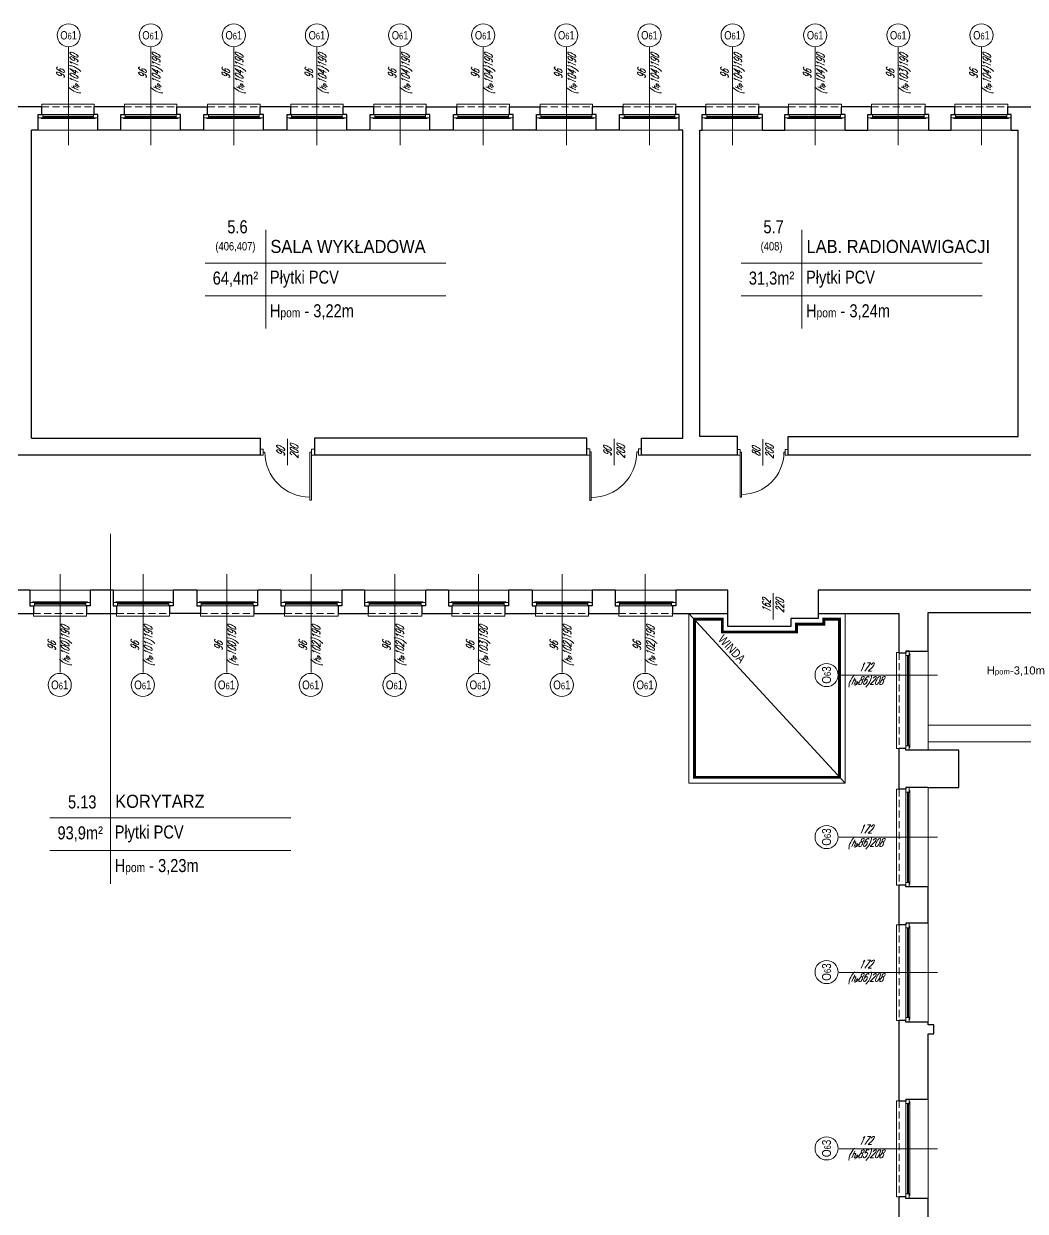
# Model space of a CAD drawing. Header units: millimetres. Extents: x -18485 to 40303, y -22087 to 35064.
# Drawn here: x 10559 to 12354, y -17053 to -14925 of the extents above; entities that cross this region are included whole.
import ezdxf

# ---------------------------------------------------------------- set-up
doc = ezdxf.new("R2010")
doc.units = ezdxf.units.MM
doc.linetypes.add('DASHED', pattern=[19.05, 12.7, -6.35])
doc.layers.get('0').update_dxf_attribs({"lineweight": 25})
for name, color, linetype, lineweight in [('01_ściany', 2, 'Continuous', 25), ('03-01_okna', 5, 'Continuous', 15), ('03-02_schody', 6, 'Continuous', 5), ('03_drzwi', 1, 'Continuous', 0), ('04-1_widok', 251, 'Continuous', 5), ('05-03_opis', 10, 'Continuous', 5)]:
    doc.layers.add(name, color=color, linetype=linetype, lineweight=lineweight)
doc.styles.add('arial', font='arial.ttf')
doc.styles.add('ariel', font='arial.ttf', dxfattribs={"width": 0.8})
doc.styles.add('ariel_wym', font='simplex.shx', dxfattribs={"width": 0.65, "oblique": 25})

# ---------------------------------------------------------------- blocks, each defined once
blk = doc.blocks.new('*U1466')
blk.add_line((0, 0.375), (0, 0.4))
at = {"ltscale": 0.8}
blk.add_lwpolyline([(-0.05, 0.4), (-0.05, 0.45), (0.05, 0.45), (0.05, 0.4)], close=True, dxfattribs=at)
blk.add_lwpolyline([(0, -0.4), (0, -0.375), (-0.8, -0.375), (-0.8, -0.4), (-0.05, -0.4), (0.05, -0.4), (0.05, -0.45), (-0.05, -0.45), (-0.05, -0.4)])
blk.add_arc((0, -0.375), 0.75, 90, 180)
blk = doc.blocks.new('*U1460')
blk.add_line((0, -0.375), (0, -0.4))
blk.add_lwpolyline([(0, 0.4), (0, 0.375), (-0.8, 0.375), (-0.8, 0.4), (-0.05, 0.4), (0.05, 0.4), (0.05, 0.45), (-0.05, 0.45), (-0.05, 0.4)])
at = {"ltscale": 0.8}
blk.add_lwpolyline([(-0.05, -0.4), (-0.05, -0.45), (0.05, -0.45), (0.05, -0.4)], close=True, dxfattribs=at)
blk.add_arc((0, 0.375), 0.75, 180, 270)

msp = doc.modelspace()

# ---------------------------------------------------------------- linework, layer by layer
at = {"layer": '01_ściany'}
for p, q in [((10591.6, -15074.2), (10531.6, -15074.2)), ((10591.6, -15088.2), (10591.6, -15074.2)), ((10685.6, -15088.2), (10685.6, -15074.2)), ((10739.6, -15074.2), (10685.6, -15074.2)), ((10739.6, -15088.2), (10739.6, -15074.2)), ((10833.6, -15088.2), (10833.6, -15074.2)), ((10833.6, -15074.2), (10888.6, -15074.2)), ((10888.6, -15088.2), (10888.6, -15074.2)), ((10982.6, -15088.2), (10982.6, -15074.2)), ((11037.6, -15074.2), (10982.6, -15074.2)), ((11037.6, -15088.2), (11037.6, -15074.2)), ((11131.6, -15088.2), (11131.6, -15074.2)), ((11186.6, -15074.2), (11131.6, -15074.2)), ((11186.6, -15088.2), (11186.6, -15074.2)), ((11280.6, -15088.2), (11280.6, -15074.2)), ((11280.6, -15074.2), (11335.6, -15074.2)), ((11335.6, -15088.2), (11335.6, -15074.2)), ((11429.6, -15088.2), (11429.6, -15074.2)), ((11429.6, -15074.2), (11484.6, -15074.2)), ((11484.6, -15088.2), (11484.6, -15074.2)), ((11578.6, -15088.2), (11578.6, -15074.2)), ((11633.6, -15074.2), (11578.6, -15074.2)), ((11633.6, -15088.2), (11633.6, -15074.2)), ((11727.6, -15088.2), (11727.6, -15074.2)), ((11781.6, -15074.2), (11727.6, -15074.2)), ((11781.6, -15088.2), (11781.6, -15074.2)), ((11876.6, -15088.2), (11876.6, -15074.2)), ((11876.6, -15074.2), (11929.6, -15074.2)), ((11929.6, -15088.2), (11929.6, -15074.2)), ((12024.6, -15088.2), (12024.6, -15074.2)), ((12078.6, -15074.2), (12024.6, -15074.2)), ((12078.6, -15088.2), (12078.6, -15074.2)), ((12174.6, -15088.2), (12174.6, -15074.2)), ((12227.6, -15074.2), (12174.6, -15074.2)), ((12227.6, -15088.2), (12227.6, -15074.2)), ((12322.6, -15088.2), (12322.6, -15074.2)), ((12322.6, -15074.2), (12383.6, -15074.2)), ((10585.1, -15116.2), (10585.1, -15088.2)), ((10585.1, -15088.2), (10591.6, -15088.2)), ((10692.1, -15088.2), (10685.6, -15088.2)), ((10692.1, -15116.2), (10692.1, -15088.2)), ((10733.1, -15116.2), (10733.1, -15088.2)), ((10733.1, -15088.2), (10739.6, -15088.2)), ((10840.1, -15088.2), (10833.6, -15088.2)), ((10840.1, -15116.2), (10840.1, -15088.2)), ((10882.1, -15116.2), (10882.1, -15088.2)), ((10882.1, -15088.2), (10888.6, -15088.2)), ((10989.1, -15088.2), (10982.6, -15088.2)), ((10989.1, -15116.2), (10989.1, -15088.2)), ((11031.1, -15116.2), (11031.1, -15088.2)), ((11031.1, -15088.2), (11037.6, -15088.2)), ((11138.1, -15088.2), (11131.6, -15088.2)), ((11138.1, -15116.2), (11138.1, -15088.2)), ((11180.1, -15116.2), (11180.1, -15088.2)), ((11180.1, -15088.2), (11186.6, -15088.2)), ((11287.1, -15088.2), (11280.6, -15088.2)), ((11287.1, -15116.2), (11287.1, -15088.2)), ((11329.1, -15116.2), (11329.1, -15088.2)), ((11329.1, -15088.2), (11335.6, -15088.2)), ((11436.1, -15088.2), (11429.6, -15088.2)), ((11436.1, -15116.2), (11436.1, -15088.2)), ((11478.1, -15116.2), (11478.1, -15088.2)), ((11478.1, -15088.2), (11484.6, -15088.2)), ((11585.1, -15088.2), (11578.6, -15088.2)), ((11585.1, -15116.2), (11585.1, -15088.2)), ((11627.1, -15116.2), (11627.1, -15088.2)), ((11627.1, -15088.2), (11633.6, -15088.2)), ((11734.1, -15088.2), (11727.6, -15088.2)), ((11734.1, -15116.2), (11734.1, -15088.2)), ((11775.1, -15116.2), (11775.1, -15088.2)), ((11775.1, -15088.2), (11781.6, -15088.2)), ((11883.1, -15088.2), (11876.6, -15088.2)), ((11883.1, -15116.2), (11883.1, -15088.2)), ((11923.1, -15116.2), (11923.1, -15088.2)), ((11923.1, -15088.2), (11929.6, -15088.2)), ((12031.1, -15088.2), (12024.6, -15088.2)), ((12031.1, -15116.2), (12031.1, -15088.2)), ((12072.1, -15116.2), (12072.1, -15088.2)), ((12072.1, -15088.2), (12078.6, -15088.2)), ((12181.1, -15088.2), (12174.6, -15088.2)), ((12181.1, -15116.2), (12181.1, -15088.2)), ((12221.1, -15116.2), (12221.1, -15088.2)), ((12221.1, -15088.2), (12227.6, -15088.2)), ((12329.1, -15088.2), (12322.6, -15088.2)), ((12329.1, -15116.2), (12329.1, -15088.2)), ((10573.1, -15668.2), (10573.1, -15116.2)), ((10585.1, -15116.2), (10573.1, -15116.2)), ((10733.1, -15116.2), (10692.1, -15116.2)), ((10882.1, -15116.2), (10840.1, -15116.2)), ((11031.1, -15116.2), (10989.1, -15116.2)), ((11180.1, -15116.2), (11138.1, -15116.2)), ((11329.1, -15116.2), (11287.1, -15116.2)), ((11478.1, -15116.2), (11436.1, -15116.2)), ((11627.1, -15116.2), (11585.1, -15116.2)), ((11740.1, -15116.2), (11734.1, -15116.2)), ((11740.1, -15668.2), (11740.1, -15116.2)), ((11771.1, -15665.2), (11771.1, -15116.2)), ((11771.1, -15116.2), (11775.1, -15116.2)), ((11883.1, -15116.2), (11923.1, -15116.2)), ((12031.1, -15116.2), (12072.1, -15116.2)), ((12181.1, -15116.2), (12221.1, -15116.2)), ((12329.1, -15116.2), (12341.1, -15116.2)), ((12341.1, -15665.2), (12341.1, -15116.2)), ((10573.1, -15668.2), (10983.1, -15668.2)), ((10983.1, -15668.2), (10983.1, -15698.2)), ((11080.1, -15668.2), (11080.1, -15698.2)), ((11568.1, -15668.2), (11080.1, -15668.2)), ((11568.1, -15698.2), (11568.1, -15668.2)), ((11666.1, -15698.2), (11666.1, -15668.2)), ((11666.1, -15668.2), (11740.1, -15668.2)), ((11838.1, -15665.2), (11771.1, -15665.2)), ((11838.1, -15698.2), (11838.1, -15665.2)), ((11929.1, -15698.2), (11929.1, -15665.2)), ((11929.1, -15665.2), (12341.1, -15665.2)), ((10983.1, -15698.2), (10476.1, -15698.2)), ((11568.1, -15698.2), (11080.1, -15698.2)), ((11838.1, -15698.2), (11666.1, -15698.2)), ((12434.1, -15698.2), (11929.1, -15698.2)), ((10570.1, -15940.2), (10528.1, -15940.2)), ((10570.1, -15940.2), (10570.1, -15968.2)), ((10719.1, -15940.2), (10678.1, -15940.2)), ((10678.1, -15940.2), (10678.1, -15968.2)), ((10719.1, -15940.2), (10719.1, -15968.2)), ((10869.1, -15940.2), (10827.1, -15940.2)), ((10827.1, -15940.2), (10827.1, -15968.2)), ((10869.1, -15940.2), (10869.1, -15968.2)), ((11020.1, -15940.2), (10978.1, -15940.2)), ((10978.1, -15940.2), (10978.1, -15968.2)), ((11020.1, -15940.2), (11020.1, -15968.2)), ((11170.1, -15940.2), (11129.1, -15940.2)), ((11129.1, -15940.2), (11129.1, -15968.2)), ((11170.1, -15940.2), (11170.1, -15968.2)), ((11320.1, -15940.2), (11279.1, -15940.2)), ((11279.1, -15940.2), (11279.1, -15968.2)), ((11320.1, -15940.2), (11320.1, -15968.2)), ((11470.1, -15940.2), (11428.1, -15940.2)), ((11428.1, -15940.2), (11428.1, -15968.2)), ((11470.1, -15940.2), (11470.1, -15968.2)), ((11619.1, -15940.2), (11578.1, -15940.2)), ((11578.1, -15940.2), (11578.1, -15968.2)), ((11619.1, -15940.2), (11619.1, -15968.2)), ((11821.1, -15940.2), (11728.1, -15940.2)), ((11728.1, -15940.2), (11728.1, -15968.2)), ((11821.1, -16005.2), (11821.1, -15940.2)), ((12462.1, -15940.2), (11983.1, -15940.2)), ((11983.1, -15940.2), (11983.1, -15991.2)), ((10570.1, -15968.2), (10576.6, -15968.2)), ((10576.6, -15968.2), (10576.6, -15982.2)), ((10678.1, -15968.2), (10671.6, -15968.2)), ((10671.6, -15968.2), (10671.6, -15982.2)), ((10719.1, -15968.2), (10725.6, -15968.2)), ((10725.6, -15968.2), (10725.6, -15982.2)), ((10827.1, -15968.2), (10820.6, -15968.2)), ((10820.6, -15968.2), (10820.6, -15982.2)), ((10869.1, -15968.2), (10875.6, -15968.2)), ((10875.6, -15968.2), (10875.6, -15982.2)), ((10978.1, -15968.2), (10971.6, -15968.2)), ((10971.6, -15968.2), (10971.6, -15982.2)), ((11020.1, -15968.2), (11026.6, -15968.2)), ((11026.6, -15968.2), (11026.6, -15982.2)), ((11129.1, -15968.2), (11122.6, -15968.2)), ((11122.6, -15968.2), (11122.6, -15982.2)), ((11170.1, -15968.2), (11176.6, -15968.2)), ((11176.6, -15968.2), (11176.6, -15982.2)), ((11279.1, -15968.2), (11272.6, -15968.2)), ((11272.6, -15968.2), (11272.6, -15982.2)), ((11320.1, -15968.2), (11326.6, -15968.2)), ((11326.6, -15968.2), (11326.6, -15982.2)), ((11428.1, -15968.2), (11421.6, -15968.2)), ((11421.6, -15968.2), (11421.6, -15982.2)), ((11470.1, -15968.2), (11476.6, -15968.2)), ((11476.6, -15968.2), (11476.6, -15982.2)), ((11578.1, -15968.2), (11571.6, -15968.2)), ((11571.6, -15968.2), (11571.6, -15982.2)), ((11619.1, -15968.2), (11625.6, -15968.2)), ((11625.6, -15968.2), (11625.6, -15982.2)), ((11728.1, -15968.2), (11721.6, -15968.2)), ((11721.6, -15968.2), (11721.6, -15982.2)), ((12180.1, -16050.2), (12180.1, -15980.2)), ((12180.1, -15980.2), (12442.1, -15980.2)), ((10521.6, -15982.2), (10576.6, -15982.2)), ((10671.6, -15982.2), (10725.6, -15982.2)), ((10875.6, -15982.2), (10820.6, -15982.2)), ((10971.6, -15982.2), (11026.6, -15982.2)), ((11122.6, -15982.2), (11176.6, -15982.2)), ((11272.6, -15982.2), (11326.6, -15982.2)), ((11421.6, -15982.2), (11476.6, -15982.2)), ((11571.6, -15982.2), (11625.6, -15982.2)), ((11721.6, -15982.2), (11821.1, -15982.2)), ((11983.1, -15991.2), (11934.1, -15991.2)), ((11934.1, -15991.2), (11934.1, -16005.2)), ((11983.1, -15982.2), (12128.1, -15982.2)), ((12128.1, -16053.2), (12128.1, -15982.2)), ((11934.1, -16005.2), (11821.1, -16005.2)), ((12140.1, -16053.2), (12128.1, -16053.2)), ((12180.1, -16050.2), (12140.1, -16050.2)), ((12140.1, -16050.2), (12140.1, -16053.2)), ((12140.1, -16224.2), (12128.1, -16224.2)), ((12128.1, -16297.2), (12128.1, -16224.2)), ((12140.1, -16227.2), (12140.1, -16224.2)), ((12180.1, -16227.2), (12140.1, -16227.2)), ((12235.1, -16227.2), (12180.1, -16227.2)), ((12235.1, -16294.2), (12235.1, -16227.2)), ((12140.1, -16297.2), (12128.1, -16297.2)), ((12180.1, -16294.2), (12140.1, -16294.2)), ((12140.1, -16294.2), (12140.1, -16297.2)), ((12180.1, -16294.2), (12235.1, -16294.2)), ((12140.1, -16469.2), (12128.1, -16469.2)), ((12128.1, -16540.2), (12128.1, -16469.2)), ((12140.1, -16472.2), (12140.1, -16469.2)), ((12180.1, -16472.2), (12140.1, -16472.2)), ((12180.1, -16537.2), (12180.1, -16472.2)), ((12140.1, -16540.2), (12128.1, -16540.2)), ((12180.1, -16537.2), (12140.1, -16537.2)), ((12140.1, -16537.2), (12140.1, -16540.2)), ((12140.1, -16711.2), (12128.1, -16711.2)), ((12128.1, -16856.2), (12128.1, -16711.2)), ((12140.1, -16714.2), (12140.1, -16711.2)), ((12180.1, -16714.2), (12140.1, -16714.2)), ((12180.1, -16719.2), (12180.1, -16714.2)), ((12190.1, -16719.2), (12180.1, -16719.2)), ((12190.1, -16735.2), (12190.1, -16719.2)), ((12180.1, -16853.2), (12180.1, -16735.2)), ((12180.1, -16735.2), (12190.1, -16735.2)), ((12140.1, -16856.2), (12128.1, -16856.2)), ((12180.1, -16853.2), (12140.1, -16853.2)), ((12140.1, -16853.2), (12140.1, -16856.2)), ((12140.1, -17027.2), (12128.1, -17027.2)), ((12128.1, -17171.2), (12128.1, -17027.2)), ((12140.1, -17030.2), (12140.1, -17027.2)), ((12180.1, -17030.2), (12140.1, -17030.2)), ((12180.1, -17168.2), (12180.1, -17030.2))]:
    msp.add_line(p, q, dxfattribs=at)
at = {"layer": '03-01_okna', "linetype": 'Continuous', "lineweight": 0}
for p, q in [((10591.6, -15074.2), (10591.6, -15069.2)), ((10591.6, -15069.2), (10685.6, -15069.2)), ((10685.6, -15074.2), (10685.6, -15069.2)), ((10739.6, -15074.2), (10739.6, -15069.2)), ((10739.6, -15069.2), (10833.6, -15069.2)), ((10833.6, -15074.2), (10833.6, -15069.2)), ((10888.6, -15074.2), (10888.6, -15069.2)), ((10888.6, -15069.2), (10982.6, -15069.2)), ((10982.6, -15074.2), (10982.6, -15069.2)), ((11037.6, -15074.2), (11037.6, -15069.2)), ((11037.6, -15069.2), (11131.6, -15069.2)), ((11131.6, -15074.2), (11131.6, -15069.2)), ((11186.6, -15074.2), (11186.6, -15069.2)), ((11186.6, -15069.2), (11280.6, -15069.2)), ((11280.6, -15074.2), (11280.6, -15069.2)), ((11335.6, -15074.2), (11335.6, -15069.2)), ((11335.6, -15069.2), (11429.6, -15069.2)), ((11429.6, -15074.2), (11429.6, -15069.2)), ((11484.6, -15074.2), (11484.6, -15069.2)), ((11484.6, -15069.2), (11578.6, -15069.2)), ((11578.6, -15074.2), (11578.6, -15069.2)), ((11633.6, -15074.2), (11633.6, -15069.2)), ((11633.6, -15069.2), (11727.6, -15069.2)), ((11727.6, -15074.2), (11727.6, -15069.2)), ((11781.6, -15074.2), (11781.6, -15069.2)), ((11781.6, -15069.2), (11876.6, -15069.2)), ((11876.6, -15074.2), (11876.6, -15069.2)), ((11929.6, -15074.2), (11929.6, -15069.2)), ((11929.6, -15069.2), (12024.6, -15069.2)), ((12024.6, -15074.2), (12024.6, -15069.2)), ((12078.6, -15074.2), (12078.6, -15069.2)), ((12078.6, -15069.2), (12174.6, -15069.2)), ((12174.6, -15074.2), (12174.6, -15069.2)), ((12227.6, -15074.2), (12227.6, -15069.2)), ((12227.6, -15069.2), (12322.6, -15069.2)), ((12322.6, -15074.2), (12322.6, -15069.2)), ((10684.1, -15088.2), (10593.1, -15088.2)), ((10593.1, -15091.2), (10684.1, -15091.2)), ((10594.1, -15095.2), (10594.1, -15091.2)), ((10594.1, -15092.7), (10683.1, -15092.7)), ((10594.1, -15093.2), (10683.1, -15093.2)), ((10683.1, -15095.2), (10683.1, -15091.2)), ((10832.1, -15088.2), (10741.1, -15088.2)), ((10741.1, -15091.2), (10832.1, -15091.2)), ((10742.1, -15095.2), (10742.1, -15091.2)), ((10742.1, -15092.7), (10831.1, -15092.7)), ((10742.1, -15093.2), (10831.1, -15093.2)), ((10831.1, -15095.2), (10831.1, -15091.2)), ((10981.1, -15088.2), (10890.1, -15088.2)), ((10890.1, -15091.2), (10981.1, -15091.2)), ((10891.1, -15095.2), (10891.1, -15091.2)), ((10891.1, -15092.7), (10980.1, -15092.7)), ((10891.1, -15093.2), (10980.1, -15093.2)), ((10980.1, -15095.2), (10980.1, -15091.2)), ((11130.1, -15088.2), (11039.1, -15088.2)), ((11039.1, -15091.2), (11130.1, -15091.2)), ((11040.1, -15095.2), (11040.1, -15091.2)), ((11040.1, -15092.7), (11129.1, -15092.7)), ((11040.1, -15093.2), (11129.1, -15093.2)), ((11129.1, -15095.2), (11129.1, -15091.2)), ((11279.1, -15088.2), (11188.1, -15088.2)), ((11188.1, -15091.2), (11279.1, -15091.2)), ((11189.1, -15095.2), (11189.1, -15091.2)), ((11189.1, -15092.7), (11278.1, -15092.7)), ((11189.1, -15093.2), (11278.1, -15093.2)), ((11278.1, -15095.2), (11278.1, -15091.2)), ((11428.1, -15088.2), (11337.1, -15088.2)), ((11337.1, -15091.2), (11428.1, -15091.2)), ((11338.1, -15095.2), (11338.1, -15091.2)), ((11338.1, -15092.7), (11427.1, -15092.7)), ((11338.1, -15093.2), (11427.1, -15093.2)), ((11427.1, -15095.2), (11427.1, -15091.2)), ((11577.1, -15088.2), (11486.1, -15088.2)), ((11486.1, -15091.2), (11577.1, -15091.2)), ((11487.1, -15095.2), (11487.1, -15091.2)), ((11487.1, -15092.7), (11576.1, -15092.7)), ((11487.1, -15093.2), (11576.1, -15093.2)), ((11576.1, -15095.2), (11576.1, -15091.2)), ((11726.1, -15088.2), (11635.1, -15088.2)), ((11635.1, -15091.2), (11726.1, -15091.2)), ((11636.1, -15095.2), (11636.1, -15091.2)), ((11636.1, -15092.7), (11725.1, -15092.7)), ((11636.1, -15093.2), (11725.1, -15093.2)), ((11725.1, -15095.2), (11725.1, -15091.2)), ((11875.1, -15088.2), (11783.1, -15088.2)), ((11783.1, -15091.2), (11875.1, -15091.2)), ((11784.1, -15095.2), (11784.1, -15091.2)), ((11784.1, -15092.7), (11874.1, -15092.7)), ((11784.1, -15093.2), (11874.1, -15093.2)), ((11874.1, -15095.2), (11874.1, -15091.2)), ((12023.1, -15088.2), (11931.1, -15088.2)), ((11931.1, -15091.2), (12023.1, -15091.2)), ((11932.1, -15095.2), (11932.1, -15091.2)), ((11932.1, -15092.7), (12022.1, -15092.7)), ((11932.1, -15093.2), (12022.1, -15093.2)), ((12022.1, -15095.2), (12022.1, -15091.2)), ((12173.1, -15088.2), (12080.1, -15088.2)), ((12080.1, -15091.2), (12173.1, -15091.2)), ((12081.1, -15095.2), (12081.1, -15091.2)), ((12081.1, -15092.7), (12172.1, -15092.7)), ((12081.1, -15093.2), (12172.1, -15093.2)), ((12172.1, -15095.2), (12172.1, -15091.2)), ((12321.1, -15088.2), (12229.1, -15088.2)), ((12229.1, -15091.2), (12321.1, -15091.2)), ((12230.1, -15095.2), (12230.1, -15091.2)), ((12230.1, -15092.7), (12320.1, -15092.7)), ((12230.1, -15093.2), (12320.1, -15093.2)), ((12320.1, -15095.2), (12320.1, -15091.2)), ((10578.1, -15965.2), (10670.1, -15965.2)), ((10670.1, -15968.2), (10578.1, -15968.2)), ((10579.1, -15961.2), (10579.1, -15965.2)), ((10579.1, -15963.2), (10669.1, -15963.2)), ((10579.1, -15963.7), (10669.1, -15963.7)), ((10669.1, -15961.2), (10669.1, -15965.2)), ((10727.1, -15965.2), (10819.1, -15965.2)), ((10819.1, -15968.2), (10727.1, -15968.2)), ((10728.1, -15961.2), (10728.1, -15965.2)), ((10728.1, -15963.2), (10818.1, -15963.2)), ((10728.1, -15963.7), (10818.1, -15963.7)), ((10818.1, -15961.2), (10818.1, -15965.2)), ((10877.1, -15965.2), (10970.1, -15965.2)), ((10970.1, -15968.2), (10877.1, -15968.2)), ((10878.1, -15961.2), (10878.1, -15965.2)), ((10878.1, -15963.2), (10969.1, -15963.2)), ((10878.1, -15963.7), (10969.1, -15963.7)), ((10969.1, -15961.2), (10969.1, -15965.2)), ((11028.1, -15965.2), (11121.1, -15965.2)), ((11121.1, -15968.2), (11028.1, -15968.2)), ((11029.1, -15961.2), (11029.1, -15965.2)), ((11029.1, -15963.2), (11120.1, -15963.2)), ((11029.1, -15963.7), (11120.1, -15963.7)), ((11120.1, -15961.2), (11120.1, -15965.2)), ((11178.1, -15965.2), (11271.1, -15965.2)), ((11271.1, -15968.2), (11178.1, -15968.2)), ((11179.1, -15961.2), (11179.1, -15965.2)), ((11179.1, -15963.2), (11270.1, -15963.2)), ((11179.1, -15963.7), (11270.1, -15963.7)), ((11270.1, -15961.2), (11270.1, -15965.2)), ((11328.1, -15965.2), (11420.1, -15965.2)), ((11420.1, -15968.2), (11328.1, -15968.2)), ((11329.1, -15961.2), (11329.1, -15965.2)), ((11329.1, -15963.2), (11419.1, -15963.2)), ((11329.1, -15963.7), (11419.1, -15963.7)), ((11419.1, -15961.2), (11419.1, -15965.2)), ((11478.1, -15965.2), (11570.1, -15965.2)), ((11570.1, -15968.2), (11478.1, -15968.2)), ((11479.1, -15961.2), (11479.1, -15965.2)), ((11479.1, -15963.2), (11569.1, -15963.2)), ((11479.1, -15963.7), (11569.1, -15963.7)), ((11569.1, -15961.2), (11569.1, -15965.2)), ((11627.1, -15965.2), (11720.1, -15965.2)), ((11720.1, -15968.2), (11627.1, -15968.2)), ((11628.1, -15961.2), (11628.1, -15965.2)), ((11628.1, -15963.2), (11719.1, -15963.2)), ((11628.1, -15963.7), (11719.1, -15963.7)), ((11719.1, -15961.2), (11719.1, -15965.2)), ((10576.6, -15982.2), (10576.6, -15987.2)), ((10576.6, -15987.2), (10671.6, -15987.2)), ((10671.6, -15982.2), (10671.6, -15987.2)), ((10725.6, -15982.2), (10725.6, -15987.2)), ((10725.6, -15987.2), (10820.6, -15987.2)), ((10820.6, -15982.2), (10820.6, -15987.2)), ((10875.6, -15982.2), (10875.6, -15987.2)), ((10875.6, -15987.2), (10971.6, -15987.2)), ((10971.6, -15982.2), (10971.6, -15987.2)), ((11026.6, -15982.2), (11026.6, -15987.2)), ((11026.6, -15987.2), (11122.6, -15987.2)), ((11122.6, -15982.2), (11122.6, -15987.2)), ((11176.6, -15982.2), (11176.6, -15987.2)), ((11176.6, -15987.2), (11272.6, -15987.2)), ((11272.6, -15982.2), (11272.6, -15987.2)), ((11326.6, -15982.2), (11326.6, -15987.2)), ((11326.6, -15987.2), (11421.6, -15987.2)), ((11421.6, -15982.2), (11421.6, -15987.2)), ((11476.6, -15982.2), (11476.6, -15987.2)), ((11476.6, -15987.2), (11571.6, -15987.2)), ((11571.6, -15982.2), (11571.6, -15987.2)), ((11625.6, -15982.2), (11625.6, -15987.2)), ((11625.6, -15987.2), (11721.6, -15987.2)), ((11721.6, -15982.2), (11721.6, -15987.2)), ((12128.1, -16052.2), (12123.1, -16052.2)), ((12123.1, -16052.2), (12123.1, -16224.2)), ((12140.1, -16219.2), (12140.1, -16057.2)), ((12143.1, -16057.2), (12143.1, -16219.2)), ((12147.1, -16058.2), (12143.1, -16058.2)), ((12144.6, -16058.2), (12144.6, -16218.2)), ((12145.1, -16058.2), (12145.1, -16218.2)), ((12128.1, -16224.2), (12123.1, -16224.2)), ((12147.1, -16218.2), (12143.1, -16218.2)), ((12128.1, -16297.2), (12123.1, -16297.2)), ((12123.1, -16297.2), (12123.1, -16469.2)), ((12140.1, -16464.2), (12140.1, -16302.2)), ((12143.1, -16302.2), (12143.1, -16464.2)), ((12147.1, -16303.2), (12143.1, -16303.2)), ((12144.6, -16303.2), (12144.6, -16463.2)), ((12145.1, -16303.2), (12145.1, -16463.2)), ((12128.1, -16469.2), (12123.1, -16469.2)), ((12147.1, -16463.2), (12143.1, -16463.2)), ((12128.1, -16540.2), (12123.1, -16540.2)), ((12123.1, -16540.2), (12123.1, -16711.2)), ((12140.1, -16706.2), (12140.1, -16545.2)), ((12143.1, -16545.2), (12143.1, -16706.2)), ((12147.1, -16546.2), (12143.1, -16546.2)), ((12144.6, -16546.2), (12144.6, -16705.2)), ((12145.1, -16546.2), (12145.1, -16705.2)), ((12128.1, -16711.2), (12123.1, -16711.2)), ((12147.1, -16705.2), (12143.1, -16705.2)), ((12128.1, -16855.2), (12123.1, -16855.2)), ((12123.1, -16855.2), (12123.1, -17027.2)), ((12140.1, -17022.2), (12140.1, -16860.2)), ((12143.1, -16860.2), (12143.1, -17022.2)), ((12147.1, -16861.2), (12143.1, -16861.2)), ((12144.6, -16861.2), (12144.6, -17021.2)), ((12145.1, -16861.2), (12145.1, -17021.2)), ((12147.1, -17021.2), (12143.1, -17021.2)), ((12128.1, -17027.2), (12123.1, -17027.2))]:
    msp.add_line(p, q, dxfattribs=at)
at = {"layer": '03-01_okna', "linetype": 'DASHED'}
for p, q in [((10591.6, -15074.2), (10685.6, -15074.2)), ((10739.6, -15074.2), (10833.6, -15074.2)), ((10888.6, -15074.2), (10982.6, -15074.2)), ((11037.6, -15074.2), (11131.6, -15074.2)), ((11186.6, -15074.2), (11280.6, -15074.2)), ((11335.6, -15074.2), (11429.6, -15074.2)), ((11484.6, -15074.2), (11578.6, -15074.2)), ((11633.6, -15074.2), (11727.6, -15074.2)), ((11781.6, -15074.2), (11876.6, -15074.2)), ((11929.6, -15074.2), (12024.6, -15074.2)), ((12078.6, -15074.2), (12174.6, -15074.2)), ((12227.6, -15074.2), (12322.6, -15074.2)), ((10576.6, -15982.2), (10671.6, -15982.2)), ((10725.6, -15982.2), (10820.6, -15982.2)), ((10875.6, -15982.2), (10971.6, -15982.2)), ((11026.6, -15982.2), (11122.6, -15982.2)), ((11176.6, -15982.2), (11272.6, -15982.2)), ((11326.6, -15982.2), (11421.6, -15982.2)), ((11476.6, -15982.2), (11571.6, -15982.2)), ((11625.6, -15982.2), (11721.6, -15982.2)), ((12128.1, -16052.2), (12128.1, -16224.2)), ((12128.1, -16297.2), (12128.1, -16469.2)), ((12128.1, -16540.2), (12128.1, -16711.2)), ((12128.1, -16855.2), (12128.1, -17027.2))]:
    msp.add_line(p, q, dxfattribs=at)
at = {"layer": '03-01_okna', "linetype": 'Continuous', "lineweight": 0}
for points in [[(10593.1, -15094.2), (10585.1, -15094.2), (10585.1, -15088.2), (10593.1, -15088.2)], [(10692.1, -15094.2), (10684.1, -15094.2), (10684.1, -15088.2), (10692.1, -15088.2)], [(10741.1, -15094.2), (10733.1, -15094.2), (10733.1, -15088.2), (10741.1, -15088.2)], [(10840.1, -15094.2), (10832.1, -15094.2), (10832.1, -15088.2), (10840.1, -15088.2)], [(10890.1, -15094.2), (10882.1, -15094.2), (10882.1, -15088.2), (10890.1, -15088.2)], [(10989.1, -15094.2), (10981.1, -15094.2), (10981.1, -15088.2), (10989.1, -15088.2)], [(11039.1, -15094.2), (11031.1, -15094.2), (11031.1, -15088.2), (11039.1, -15088.2)], [(11138.1, -15094.2), (11130.1, -15094.2), (11130.1, -15088.2), (11138.1, -15088.2)], [(11188.1, -15094.2), (11180.1, -15094.2), (11180.1, -15088.2), (11188.1, -15088.2)], [(11287.1, -15094.2), (11279.1, -15094.2), (11279.1, -15088.2), (11287.1, -15088.2)], [(11337.1, -15094.2), (11329.1, -15094.2), (11329.1, -15088.2), (11337.1, -15088.2)], [(11436.1, -15094.2), (11428.1, -15094.2), (11428.1, -15088.2), (11436.1, -15088.2)], [(11486.1, -15094.2), (11478.1, -15094.2), (11478.1, -15088.2), (11486.1, -15088.2)], [(11585.1, -15094.2), (11577.1, -15094.2), (11577.1, -15088.2), (11585.1, -15088.2)], [(11635.1, -15094.2), (11627.1, -15094.2), (11627.1, -15088.2), (11635.1, -15088.2)], [(11734.1, -15094.2), (11726.1, -15094.2), (11726.1, -15088.2), (11734.1, -15088.2)], [(11783.1, -15094.2), (11775.1, -15094.2), (11775.1, -15088.2), (11783.1, -15088.2)], [(11883.1, -15094.2), (11875.1, -15094.2), (11875.1, -15088.2), (11883.1, -15088.2)], [(11931.1, -15094.2), (11923.1, -15094.2), (11923.1, -15088.2), (11931.1, -15088.2)], [(12031.1, -15094.2), (12023.1, -15094.2), (12023.1, -15088.2), (12031.1, -15088.2)], [(12080.1, -15094.2), (12072.1, -15094.2), (12072.1, -15088.2), (12080.1, -15088.2)], [(12181.1, -15094.2), (12173.1, -15094.2), (12173.1, -15088.2), (12181.1, -15088.2)], [(12229.1, -15094.2), (12221.1, -15094.2), (12221.1, -15088.2), (12229.1, -15088.2)], [(12329.1, -15094.2), (12321.1, -15094.2), (12321.1, -15088.2), (12329.1, -15088.2)], [(10578.1, -15962.2), (10570.1, -15962.2), (10570.1, -15968.2), (10578.1, -15968.2)], [(10678.1, -15962.2), (10670.1, -15962.2), (10670.1, -15968.2), (10678.1, -15968.2)], [(10727.1, -15962.2), (10719.1, -15962.2), (10719.1, -15968.2), (10727.1, -15968.2)], [(10827.1, -15962.2), (10819.1, -15962.2), (10819.1, -15968.2), (10827.1, -15968.2)], [(10877.1, -15962.2), (10869.1, -15962.2), (10869.1, -15968.2), (10877.1, -15968.2)], [(10978.1, -15962.2), (10970.1, -15962.2), (10970.1, -15968.2), (10978.1, -15968.2)], [(11028.1, -15962.2), (11020.1, -15962.2), (11020.1, -15968.2), (11028.1, -15968.2)], [(11129.1, -15962.2), (11121.1, -15962.2), (11121.1, -15968.2), (11129.1, -15968.2)], [(11178.1, -15962.2), (11170.1, -15962.2), (11170.1, -15968.2), (11178.1, -15968.2)], [(11279.1, -15962.2), (11271.1, -15962.2), (11271.1, -15968.2), (11279.1, -15968.2)], [(11328.1, -15962.2), (11320.1, -15962.2), (11320.1, -15968.2), (11328.1, -15968.2)], [(11428.1, -15962.2), (11420.1, -15962.2), (11420.1, -15968.2), (11428.1, -15968.2)], [(11478.1, -15962.2), (11470.1, -15962.2), (11470.1, -15968.2), (11478.1, -15968.2)], [(11578.1, -15962.2), (11570.1, -15962.2), (11570.1, -15968.2), (11578.1, -15968.2)], [(11627.1, -15962.2), (11619.1, -15962.2), (11619.1, -15968.2), (11627.1, -15968.2)], [(11728.1, -15962.2), (11720.1, -15962.2), (11720.1, -15968.2), (11728.1, -15968.2)], [(12146.1, -16057.2), (12146.1, -16049.2), (12140.1, -16049.2), (12140.1, -16057.2)], [(12146.1, -16227.2), (12146.1, -16219.2), (12140.1, -16219.2), (12140.1, -16227.2)], [(12146.1, -16302.2), (12146.1, -16294.2), (12140.1, -16294.2), (12140.1, -16302.2)], [(12146.1, -16472.2), (12146.1, -16464.2), (12140.1, -16464.2), (12140.1, -16472.2)], [(12146.1, -16545.2), (12146.1, -16537.2), (12140.1, -16537.2), (12140.1, -16545.2)], [(12146.1, -16714.2), (12146.1, -16706.2), (12140.1, -16706.2), (12140.1, -16714.2)], [(12146.1, -16860.2), (12146.1, -16852.2), (12140.1, -16852.2), (12140.1, -16860.2)], [(12146.1, -17030.2), (12146.1, -17022.2), (12140.1, -17022.2), (12140.1, -17030.2)]]:
    msp.add_lwpolyline(points, close=True, dxfattribs=at)
for points in [[(10590.1, -15094.2), (10590.1, -15095.2), (10687.1, -15095.2), (10687.1, -15094.2)], [(10738.1, -15094.2), (10738.1, -15095.2), (10835.1, -15095.2), (10835.1, -15094.2)], [(10887.1, -15094.2), (10887.1, -15095.2), (10984.1, -15095.2), (10984.1, -15094.2)], [(11036.1, -15094.2), (11036.1, -15095.2), (11133.1, -15095.2), (11133.1, -15094.2)], [(11185.1, -15094.2), (11185.1, -15095.2), (11282.1, -15095.2), (11282.1, -15094.2)], [(11334.1, -15094.2), (11334.1, -15095.2), (11431.1, -15095.2), (11431.1, -15094.2)], [(11483.1, -15094.2), (11483.1, -15095.2), (11580.1, -15095.2), (11580.1, -15094.2)], [(11632.1, -15094.2), (11632.1, -15095.2), (11729.1, -15095.2), (11729.1, -15094.2)], [(11780.1, -15094.2), (11780.1, -15095.2), (11878.1, -15095.2), (11878.1, -15094.2)], [(11928.1, -15094.2), (11928.1, -15095.2), (12026.1, -15095.2), (12026.1, -15094.2)], [(12077.1, -15094.2), (12077.1, -15095.2), (12176.1, -15095.2), (12176.1, -15094.2)], [(12226.1, -15094.2), (12226.1, -15095.2), (12324.1, -15095.2), (12324.1, -15094.2)], [(10575.1, -15962.2), (10575.1, -15961.2), (10673.1, -15961.2), (10673.1, -15962.2)], [(10724.1, -15962.2), (10724.1, -15961.2), (10822.1, -15961.2), (10822.1, -15962.2)], [(10874.1, -15962.2), (10874.1, -15961.2), (10973.1, -15961.2), (10973.1, -15962.2)], [(11025.1, -15962.2), (11025.1, -15961.2), (11124.1, -15961.2), (11124.1, -15962.2)], [(11175.1, -15962.2), (11175.1, -15961.2), (11274.1, -15961.2), (11274.1, -15962.2)], [(11325.1, -15962.2), (11325.1, -15961.2), (11423.1, -15961.2), (11423.1, -15962.2)], [(11475.1, -15962.2), (11475.1, -15961.2), (11573.1, -15961.2), (11573.1, -15962.2)], [(11624.1, -15962.2), (11624.1, -15961.2), (11723.1, -15961.2), (11723.1, -15962.2)], [(12146.1, -16054.2), (12147.1, -16054.2), (12147.1, -16222.2), (12146.1, -16222.2)], [(12146.1, -16299.2), (12147.1, -16299.2), (12147.1, -16467.2), (12146.1, -16467.2)], [(12146.1, -16542.2), (12147.1, -16542.2), (12147.1, -16709.2), (12146.1, -16709.2)], [(12146.1, -16857.2), (12147.1, -16857.2), (12147.1, -17025.2), (12146.1, -17025.2)]]:
    msp.add_lwpolyline(points, dxfattribs=at)
at = {"layer": '03-02_schody'}
for p, q in [((12676.1, -16182.2), (12180.1, -16182.2)), ((12676.1, -16212.2), (12180.1, -16212.2))]:
    msp.add_line(p, q, dxfattribs=at)
at = {"layer": '04-1_widok'}
for p, q in [((10692.1, -15116.2), (10585.1, -15116.2)), ((10840.1, -15116.2), (10733.1, -15116.2)), ((10989.1, -15116.2), (10882.1, -15116.2)), ((11138.1, -15116.2), (11031.1, -15116.2)), ((11287.1, -15116.2), (11180.1, -15116.2)), ((11436.1, -15116.2), (11329.1, -15116.2)), ((11585.1, -15116.2), (11478.1, -15116.2)), ((11734.1, -15116.2), (11627.1, -15116.2)), ((11883.1, -15116.2), (11775.1, -15116.2)), ((12031.1, -15116.2), (11923.1, -15116.2)), ((12181.1, -15116.2), (12072.1, -15116.2)), ((12329.1, -15116.2), (12221.1, -15116.2)), ((10678.1, -15940.2), (10570.1, -15940.2)), ((10827.1, -15940.2), (10719.1, -15940.2)), ((10977.1, -15940.2), (10869.1, -15940.2)), ((11128.1, -15940.2), (11020.1, -15940.2)), ((11278.1, -15940.2), (11170.1, -15940.2)), ((11428.1, -15940.2), (11320.1, -15940.2)), ((11578.1, -15940.2), (11470.1, -15940.2)), ((11727.1, -15940.2), (11619.1, -15940.2)), ((12180.1, -16227.2), (12180.1, -16049.2)), ((12180.1, -16472.2), (12180.1, -16294.2)), ((12180.1, -16714.2), (12180.1, -16537.2)), ((12180.1, -17030.2), (12180.1, -16852.2))]:
    msp.add_line(p, q, dxfattribs=at)
at = {"layer": '05-03_opis', "lineweight": 0}
for p, q in [((10639.6, -15142.8), (10639.6, -14966.7)), ((10786.6, -15142.8), (10786.6, -14966.7)), ((10935.6, -15142.8), (10935.6, -14966.7)), ((11084.6, -15142.8), (11084.6, -14966.7)), ((11233.6, -15142.8), (11233.6, -14966.7)), ((11382.6, -15142.8), (11382.6, -14966.7)), ((11531.6, -15142.8), (11531.6, -14966.7)), ((11680.6, -15142.8), (11680.6, -14966.7)), ((11829.6, -15142.8), (11829.6, -14966.7)), ((11977.6, -15142.8), (11977.6, -14966.7)), ((12126.6, -15142.8), (12126.6, -14966.7)), ((12275.6, -15142.8), (12275.6, -14966.7)), ((11031.6, -15669.1), (11031.6, -15716.3)), ((11617.1, -15669.1), (11617.1, -15716.3)), ((11883.6, -15669.5), (11883.6, -15716.7)), ((10624.1, -15911.5), (10624.1, -16087.6)), ((10773.1, -15911.5), (10773.1, -16087.6)), ((10923.1, -15911.5), (10923.1, -16087.6)), ((11074.1, -15911.5), (11074.1, -16087.6)), ((11224.1, -15911.5), (11224.1, -16087.6)), ((11374.1, -15911.5), (11374.1, -16087.6)), ((11524.1, -15911.5), (11524.1, -16087.6)), ((11673.1, -15911.5), (11673.1, -16087.6)), ((11902.1, -15945.6), (11902.1, -15992.7)), ((12196.7, -16092.9), (12020.7, -16092.9)), ((12196.7, -16383.2), (12020.7, -16383.2)), ((12196.7, -16625.2), (12020.7, -16625.2)), ((12196.7, -16941.2), (12020.7, -16941.2))]:
    msp.add_line(p, q, dxfattribs=at)
at = {"layer": '05-03_opis'}
for p, q in [((10993, -15294.9), (10993, -15471.6)), ((11953.9, -15294.9), (11953.9, -15471.6)), ((10884.1, -15354.3), (11315.8, -15354.3)), ((11845, -15354.3), (12276.7, -15354.3)), ((10884.1, -15412.7), (11315.8, -15412.7)), ((11845, -15412.7), (12276.7, -15412.7)), ((10714.8, -16466.3), (10714.8, -15839.4)), ((11751.2, -15982.2), (12031.1, -16285.9)), ((10605.9, -16348.5), (11037.6, -16348.5)), ((10605.9, -16406.9), (11037.6, -16406.9))]:
    msp.add_line(p, q, dxfattribs=at)
msp.add_lwpolyline([(11751.2, -15982.2), (11821.1, -15982.2), (11821.1, -16005.2), (11934.1, -16005.2), (11934.1, -15991.2), (11983.1, -15991.2), (11983.1, -15982.2), (12031.1, -15982.2), (12031.1, -16285.9), (11751.2, -16285.9)], close=True, dxfattribs=at)
at = {"layer": '05-03_opis', "const_width": 5}
msp.add_lwpolyline([(11761.2, -15992.2), (11811.1, -15992.2), (11811.1, -16015.2), (11944.1, -16015.2), (11944.1, -16001.2), (11993.1, -16001.2), (11993.1, -15992.2), (12021.1, -15992.2), (12021.1, -16275.9), (11761.2, -16275.9)], close=True, dxfattribs=at)
at = {"layer": '05-03_opis', "lineweight": 0}
for centre in [(10639.6, -14946.1), (10786.6, -14946.1), (10935.6, -14946.1), (11084.6, -14946.1), (11233.6, -14946.1), (11382.6, -14946.1), (11531.6, -14946.1), (11680.6, -14946.1), (11829.6, -14946.1), (11977.6, -14946.1), (12126.6, -14946.1), (12275.6, -14946.1), (11998, -16092.4), (10623.6, -16110.2), (10772.6, -16110.2), (10922.6, -16110.2), (11073.6, -16110.2), (11223.6, -16110.2), (11373.6, -16110.2), (11523.6, -16110.2), (11672.6, -16110.2), (11998, -16382.7), (11998, -16624.7), (11998, -16940.7)]:
    msp.add_circle(centre, 20.7, dxfattribs=at)

# ---------------------------------------------------------------- block references
at = {"layer": '03_drzwi', "rotation": 90}
for name, p, xscale, yscale, zscale in [('*U1466', (11031.6, -15692.8), 107.7777777777483, 107.7777777777483, 107.7777777777483), ('*U1460', (11617.1, -15692.7), 108.8888888888614, 108.8888888888614, 108.8888888888595), ('*U1460', (11883.6, -15693.1), 101.1111111110877, 101.1111111110877, 101.1111111110858)]:
    msp.add_blockref(name, p, dxfattribs=dict(at, xscale=xscale, yscale=yscale, zscale=zscale))

# ---------------------------------------------------------------- texts
at = {"layer": '05-03_opis', "lineweight": 0, "attachment_point": 5}
for s, insert, char_height, width, style in [('O{\\H0.8x;6}1', (10639.6, -14946.1), 15, 75.194, 'ariel'), ('O{\\H0.8x;6}1', (10786.6, -14946.1), 15, 75.194, 'ariel'), ('O{\\H0.8x;6}1', (10935.6, -14946.1), 15, 75.194, 'ariel'), ('O{\\H0.8x;6}1', (11084.6, -14946.1), 15, 75.194, 'ariel'), ('O{\\H0.8x;6}1', (11233.6, -14946.1), 15, 75.194, 'ariel'), ('O{\\H0.8x;6}1', (11382.6, -14946.1), 15, 75.194, 'ariel'), ('O{\\H0.8x;6}1', (11531.6, -14946.1), 15, 75.194, 'ariel'), ('O{\\H0.8x;6}1', (11680.6, -14946.1), 15, 75.194, 'ariel'), ('O{\\H0.8x;6}1', (11829.6, -14946.1), 15, 75.194, 'ariel'), ('O{\\H0.8x;6}1', (11977.6, -14946.1), 15, 75.194, 'ariel'), ('O{\\H0.8x;6}1', (12126.6, -14946.1), 15, 75.194, 'ariel'), ('O{\\H0.8x;6}1', (12275.6, -14946.1), 15, 75.194, 'ariel'), ('172\\P({\\H0.8333x;h\\H0.6x;p}86)208', (12067.6, -16092.4), 14.4, 62.661, 'ariel_wym'), ('H{\\H0.6944x;pom}-3,10m', (12337.2, -16085.7), 14.4, 141.502, 'arial'), ('O{\\H0.7576x;6}1', (10623.6, -16110.2), 15.84, 75.194, 'ariel'), ('O{\\H0.7576x;6}1', (10772.6, -16110.2), 15.84, 75.194, 'ariel'), ('O{\\H0.7576x;6}1', (10922.6, -16110.2), 15.84, 75.194, 'ariel'), ('O{\\H0.7576x;6}1', (11073.6, -16110.2), 15.84, 75.194, 'ariel'), ('O{\\H0.7576x;6}1', (11223.6, -16110.2), 15.84, 75.194, 'ariel'), ('O{\\H0.7576x;6}1', (11373.6, -16110.2), 15.84, 75.194, 'ariel'), ('O{\\H0.7576x;6}1', (11523.6, -16110.2), 15.84, 75.194, 'ariel'), ('O{\\H0.7576x;6}1', (11672.6, -16110.2), 15.84, 75.194, 'ariel'), ('172\\P({\\H0.8333x;h\\H0.6x;p}86)208', (12067.6, -16382.7), 14.4, 62.661, 'ariel_wym'), ('172\\P({\\H0.8333x;h\\H0.6x;p}86)208', (12067.6, -16624.7), 14.4, 62.661, 'ariel_wym'), ('172\\P({\\H0.8333x;h\\H0.6x;p}85)208', (12067.6, -16940.7), 14.4, 62.661, 'ariel_wym')]:
    msp.add_mtext(s, dxfattribs=dict(at, insert=insert, char_height=char_height, width=width, style=style))
for s, insert, char_height, width, rotation, style in [('96\\P({\\H0.8333x;h\\H0.6x;p}104)190', (10639.6, -15015.6), 14.4, 62.661, 90, 'ariel_wym'), ('96\\P({\\H0.8333x;h\\H0.6x;p}104)190', (10786.6, -15015.6), 14.4, 62.661, 90, 'ariel_wym'), ('96\\P({\\H0.8333x;h\\H0.6x;p}104)190', (10935.6, -15015.6), 14.4, 62.661, 90, 'ariel_wym'), ('96\\P({\\H0.8333x;h\\H0.6x;p}104)190', (11084.6, -15015.6), 14.4, 62.661, 90, 'ariel_wym'), ('96\\P({\\H0.8333x;h\\H0.6x;p}104)190', (11233.6, -15015.6), 14.4, 62.661, 90, 'ariel_wym'), ('96\\P({\\H0.8333x;h\\H0.6x;p}104)190', (11382.6, -15015.6), 14.4, 62.661, 90, 'ariel_wym'), ('96\\P({\\H0.8333x;h\\H0.6x;p}104)190', (11531.6, -15015.6), 14.4, 62.661, 90, 'ariel_wym'), ('96\\P({\\H0.8333x;h\\H0.6x;p}104)190', (11680.6, -15015.6), 14.4, 62.661, 90, 'ariel_wym'), ('96\\P({\\H0.8333x;h\\H0.6x;p}104)190', (11829.6, -15015.6), 14.4, 62.661, 90, 'ariel_wym'), ('96\\P({\\H0.8333x;h\\H0.6x;p}104)190', (11977.6, -15015.6), 14.4, 62.661, 90, 'ariel_wym'), ('96\\P({\\H0.8333x;h\\H0.6x;p}103)190', (12126.6, -15015.6), 14.4, 62.661, 90, 'ariel_wym'), ('96\\P({\\H0.8333x;h\\H0.6x;p}104)190', (12275.6, -15015.6), 14.4, 62.661, 90, 'ariel_wym'), ('90\\P200', (11031.6, -15692.5), 14.4, 68.936, 90, 'ariel_wym'), ('90\\P200', (11617.1, -15692.5), 14.4, 68.936, 90, 'ariel_wym'), ('80\\P200', (11883.6, -15692.9), 14.4, 68.936, 90, 'ariel_wym'), ('162\\P220', (11902.1, -15969), 14.4, 68.936, 90, 'ariel_wym'), ('96\\P({\\H0.8333x;h\\H0.6x;p}100)190', (10623.6, -16040.7), 14.4, 62.661, 90, 'ariel_wym'), ('96\\P({\\H0.8333x;h\\H0.6x;p}101)190', (10772.6, -16040.7), 14.4, 62.661, 90, 'ariel_wym'), ('96\\P({\\H0.8333x;h\\H0.6x;p}100)190', (10922.6, -16040.7), 14.4, 62.661, 90, 'ariel_wym'), ('96\\P({\\H0.8333x;h\\H0.6x;p}102)190', (11073.6, -16040.7), 14.4, 62.661, 90, 'ariel_wym'), ('96\\P({\\H0.8333x;h\\H0.6x;p}102)190', (11223.6, -16040.7), 14.4, 62.661, 90, 'ariel_wym'), ('96\\P({\\H0.8333x;h\\H0.6x;p}103)190', (11373.6, -16040.7), 14.4, 62.661, 90, 'ariel_wym'), ('96\\P({\\H0.8333x;h\\H0.6x;p}102)190', (11523.6, -16040.7), 14.4, 62.661, 90, 'ariel_wym'), ('96\\P({\\H0.8333x;h\\H0.6x;p}102)190', (11672.6, -16040.7), 14.4, 62.661, 90, 'ariel_wym'), ('WINDA ', (11828.3, -16045.6), 15.84, 75.194, 313, 'ariel'), ('O{\\H0.7576x;6}3', (11998, -16092.4), 15.84, 75.194, 90, 'ariel'), ('O{\\H0.7576x;6}3', (11998, -16382.7), 15.84, 75.194, 90, 'ariel'), ('O{\\H0.7576x;6}3', (11998, -16624.7), 15.84, 75.194, 90, 'ariel'), ('O{\\H0.7576x;6}3', (11998, -16940.7), 15.84, 75.194, 90, 'ariel')]:
    msp.add_mtext(s, dxfattribs=dict(at, insert=insert, char_height=char_height, width=width, rotation=rotation, style=style))
at = {"layer": '05-03_opis', "style": 'ariel'}
for s, insert, char_height, width, attachment_point in [(' 5.6\\P{\\H0.6404x;(406,407)}', (10938.5, -15306.8), 23.423, 108.913, 5), (' 5.7\\P{\\H0.6404x;(408)}', (11899.4, -15306.8), 23.423, 108.913, 5), ('{\\W0.9; SALA WYKŁADOWA}', (10993, -15324.6), 23.423, 356.638, 4), ('{\\W0.9; LAB. RADIONAWIGACJI}', (11953.9, -15324.6), 23.423, 356.638, 4), ('64,4m²', (10938.5, -15383.3), 23.42, 108.913, 5), (' Płytki PCV', (10993, -15383), 23.423, 322.789, 4), ('31,3m²', (11899.4, -15383.3), 23.42, 108.913, 5), (' Płytki PCV', (11953.9, -15383), 23.423, 322.789, 4), (' H{\\H0.7x;pom} - 3,22m', (10993, -15442.2), 23.423, 322.789, 4), (' H{\\H0.7x;pom} - 3,24m', (11953.9, -15442.2), 23.423, 322.789, 4), (' 5.13', (10660.3, -16320), 23.42, 108.913, 5), ('{\\W0.9; KORYTARZ}', (10714.8, -16318.8), 23.423, 322.789, 4), ('93,9m²', (10660.3, -16377.4), 23.42, 108.913, 5), (' Płytki PCV', (10714.8, -16377.2), 23.423, 322.789, 4), (' H{\\H0.7x;pom} - 3,23m', (10714.8, -16436.3), 23.423, 322.789, 4)]:
    msp.add_mtext(s, dxfattribs=dict(at, insert=insert, char_height=char_height, width=width, attachment_point=attachment_point))

doc.saveas('drawing.dxf')
